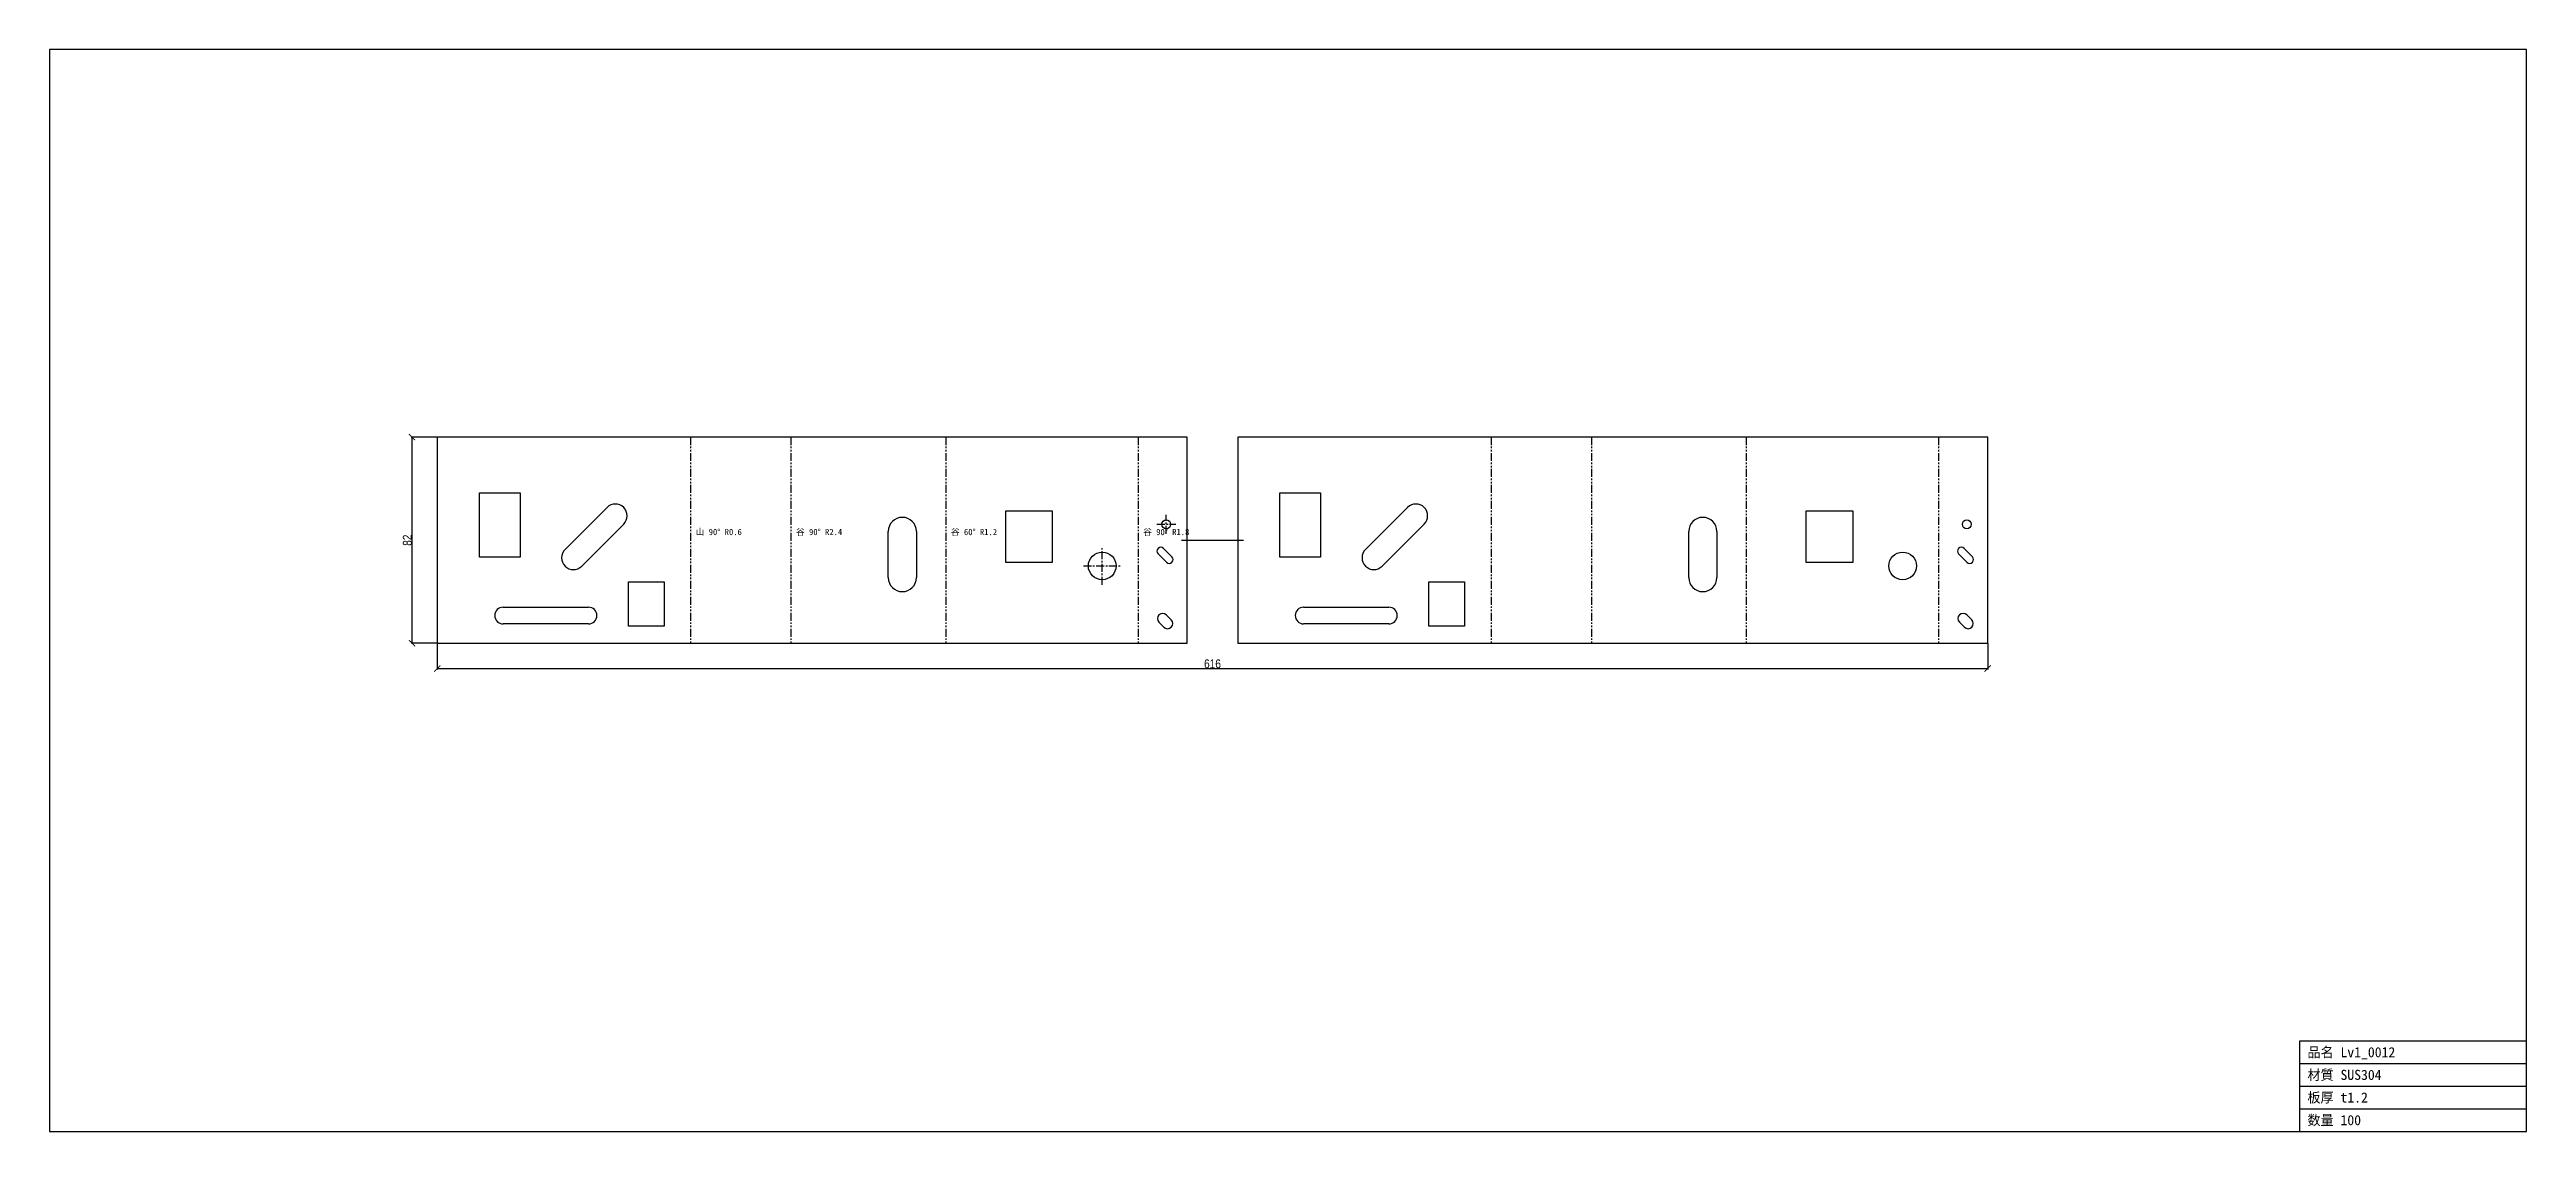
# Model space of a CAD drawing. Header units: millimetres. Extents: x -154 to 830, y -194 to 236.
import ezdxf

# ---------------------------------------------------------------- set-up
doc = ezdxf.new("R2010")
doc.units = ezdxf.units.MM
doc.linetypes.add('CENTER', pattern=[5.08, 3.175, -0.635, 0.635, -0.635])
doc.linetypes.add('PHANTOM', pattern=[6.35, 3.175, -0.635, 0.635, -0.635, 0.635, -0.635])
for name, color, linetype in [('BEND', 7, 'Continuous'), ('CENTER', 7, 'Continuous'), ('CUT', 7, 'Continuous'), ('DIM', 7, 'Continuous'), ('FRAME', 7, 'Continuous'), ('MARK', 7, 'Continuous'), ('TEXT', 7, 'Continuous')]:
    doc.layers.add(name, color=color, linetype=linetype)
doc.styles.add('OpenSansCondensed-Light', font='OpenSansCondensed-Light.ttf')
doc.dimstyles.new('EZDXF', dxfattribs={"dimtxt": 0.25, "dimasz": 0.175, "dimexe": 0.375, "dimexo": 0.125, "dimgap": 0.1, "dimtad": 1, "dimlfac": 100, "dimzin": 12, "dimdsep": 46, "dimtxsty": 'OpenSansCondensed-Light', "dimblk": 'ARCHTICK', "dimcen": 2.5, "dimazin": 3, "dimtfac": 0.5, "dimtmove": 2, "dimatfit": 3})

# ---------------------------------------------------------------- blocks, each defined once
blk = doc.blocks.new('_ARCHTICK')
at = {"color": 0, "linetype": 'BYBLOCK', "const_width": 0.15}
blk.add_lwpolyline([(-0.5, -0.5), (0.5, 0.5)], dxfattribs=at)

msp = doc.modelspace()

# ---------------------------------------------------------------- linework, layer by layer
at = {"layer": 'BEND', "color": 4, "linetype": 'PHANTOM'}
for p, q in [((100.67, 81.99), (100.67, 0)), ((140.53, 81.99), (140.53, 0)), ((202.07, 81.99), (202.07, 0)), ((278.45, 81.99), (278.45, 0)), ((418.68, 81.99), (418.68, 0)), ((458.53, 81.99), (458.53, 0)), ((520.08, 81.99), (520.08, 0)), ((596.46, 81.99), (596.46, 0))]:
    msp.add_line(p, q, dxfattribs=at)
at = {"layer": 'CENTER', "color": 1, "linetype": 'CENTER'}
for p, q in [((289.65, 43.56), (289.65, 51.04)), ((285.91, 47.3), (293.39, 47.3)), ((256.71, 30.77), (271.7, 30.77)), ((264.2, 23.28), (264.2, 38.27))]:
    msp.add_line(p, q, dxfattribs=at)
at = {"layer": 'CUT'}
for p, q in [((298.01, 81.99), (0, 81.99)), ((0, 81.99), (0, 0)), ((298.01, 0), (298.01, 81.99)), ((616.01, 81.99), (318.01, 81.99)), ((318.01, 81.99), (318.01, 0)), ((616.01, 0), (616.01, 81.99)), ((16.76, 34.2), (16.76, 59.84)), ((16.76, 59.84), (32.96, 59.84)), ((32.96, 59.84), (32.96, 34.2)), ((334.77, 34.2), (334.77, 59.84)), ((334.77, 59.84), (350.97, 59.84)), ((350.97, 59.84), (350.97, 34.2)), ((50.79, 37.29), (67.5, 54)), ((225.88, 52.63), (244.36, 52.63)), ((225.88, 32.15), (225.88, 52.63)), ((244.36, 52.63), (244.36, 32.15)), ((368.79, 37.29), (385.5, 54)), ((543.89, 52.63), (562.37, 52.63)), ((543.89, 32.15), (543.89, 52.63)), ((562.37, 52.63), (562.37, 32.15)), ((74.11, 47.39), (57.4, 30.68)), ((179.19, 26.14), (179.19, 44.47)), ((190.38, 44.47), (190.38, 26.14)), ((392.11, 47.39), (375.4, 30.68)), ((497.2, 26.14), (497.2, 44.47)), ((508.39, 44.47), (508.39, 26.14)), ((32.96, 34.2), (16.76, 34.2)), ((244.36, 32.15), (225.88, 32.15)), ((289.71, 32.25), (286.4, 35.55)), ((288.57, 37.72), (291.88, 34.42)), ((350.97, 34.2), (334.77, 34.2)), ((562.37, 32.15), (543.89, 32.15)), ((607.71, 32.25), (604.41, 35.55)), ((606.58, 37.72), (609.88, 34.42)), ((75.98, 6.88), (75.98, 24.49)), ((75.98, 24.49), (90.14, 24.49)), ((90.14, 24.49), (90.14, 6.88)), ((393.98, 6.88), (393.98, 24.49)), ((393.98, 24.49), (408.14, 24.49)), ((408.14, 24.49), (408.14, 6.88)), ((26.21, 14.37), (60.1, 14.37)), ((289.67, 11.32), (291.63, 9.35)), ((344.21, 14.37), (378.1, 14.37)), ((607.67, 11.32), (609.64, 9.35)), ((0, 0), (298.01, 0)), ((60.1, 7.71), (26.21, 7.71)), ((90.14, 6.88), (75.98, 6.88)), ((288.7, 6.42), (286.74, 8.39)), ((318.01, 0), (616.01, 0)), ((378.1, 7.71), (344.21, 7.71)), ((408.14, 6.88), (393.98, 6.88)), ((606.71, 6.42), (604.74, 8.39))]:
    msp.add_line(p, q, dxfattribs=at)
for centre, radius in [((289.65, 47.3), 1.74), ((607.65, 47.3), 1.74), ((264.2, 30.77), 5.5), ((582.21, 30.77), 5.5)]:
    msp.add_circle(centre, radius, dxfattribs=at)
for centre, radius, start, end in [((70.8, 50.69), 4.68, -45, 135), ((184.79, 44.47), 5.59, 0, 180), ((388.81, 50.69), 4.68, -45, 135), ((502.8, 44.47), 5.59, 0, 180), ((54.09, 33.99), 4.68, 135, -45), ((287.49, 36.64), 1.54, 45, -135), ((290.79, 33.33), 1.54, -135, 45), ((372.1, 33.99), 4.68, 135, -45), ((605.49, 36.64), 1.54, 45, -135), ((608.8, 33.33), 1.54, -135, 45), ((184.79, 26.14), 5.59, 180, 0), ((502.8, 26.14), 5.59, 180, 0), ((26.21, 11.04), 3.33, 90, -90), ((60.1, 11.04), 3.33, -90, 90), ((288.2, 9.85), 2.07, 45, -135), ((344.21, 11.04), 3.33, 90, -90), ((378.1, 11.04), 3.33, -90, 90), ((606.21, 9.85), 2.07, 45, -135), ((290.17, 7.89), 2.07, -135, 45), ((608.17, 7.89), 2.07, -135, 45)]:
    msp.add_arc(centre, radius, start, end, dxfattribs=at)
at = {"layer": 'FRAME'}
for p, q in [((830.01, 235.99), (-154, 235.99)), ((-154, 235.99), (-154, -194)), ((830.01, -194), (830.01, 235.99)), ((740.01, -194), (740.01, -158)), ((740.01, -158), (830.01, -158)), ((740.01, -167), (830.01, -167)), ((740.01, -176), (830.01, -176)), ((740.01, -185), (830.01, -185)), ((-154, -194), (830.01, -194))]:
    msp.add_line(p, q, dxfattribs=at)
at = {"layer": 'MARK'}
msp.add_line((295.71, 41), (320.3, 41), dxfattribs=at)

# ---------------------------------------------------------------- texts
at = {"layer": 'TEXT'}
for s, height, p in [('山 90° R0.6', 2.5, (102.67, 43)), ('谷 90° R2.4', 2.5, (142.53, 43)), ('谷 60° R1.2', 2.5, (204.07, 43)), ('谷 90° R1.8', 2.5, (280.45, 43)), ('品名 Lv1_0012', 4, (743.01, -164.5)), ('材質 SUS304', 4, (743.01, -173.5)), ('板厚 t1.2', 4, (743.01, -182.5)), ('数量 100', 4, (743.01, -191.5))]:
    msp.add_text(s, height=height, dxfattribs=at).set_placement(p)

# ---------------------------------------------------------------- dimensions: what is measured, and where the dimension line sits
at = {"layer": 'DIM'}
msp.add_linear_dim(base=(-10, 0), p1=(0, 0), p2=(0, 81.99), angle=90, dimstyle='EZDXF', override={"dimtxt": 3.5, "dimasz": 2.5, "dimdec": 1, "dimlfac": 1}, dxfattribs=at).render()
msp.add_linear_dim(base=(0, -10), p1=(0, 0), p2=(616.01, 0), dimstyle='EZDXF', override={"dimtxt": 3.5, "dimasz": 2.5, "dimdec": 1, "dimlfac": 1}, dxfattribs=at).render()

doc.saveas('drawing.dxf')
